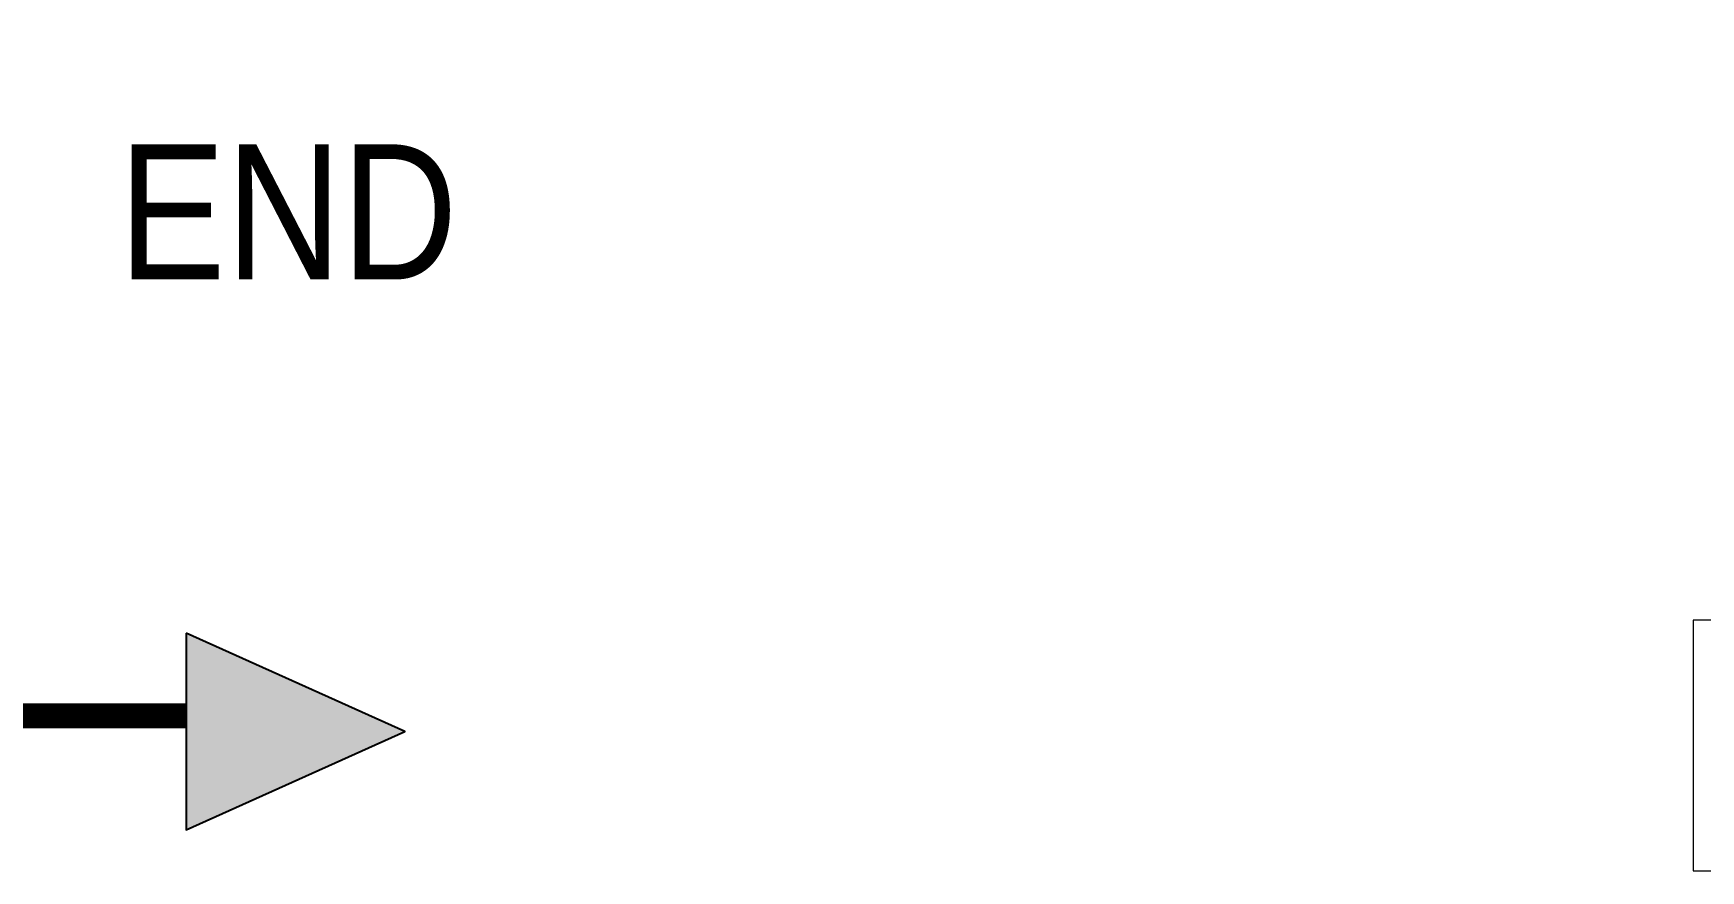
# Model space of a CAD drawing. Header units: millimetres. Extents: x -9358 to 257996, y -67499 to 9117.
# Drawn here: x 20825 to 24150, y -38099 to -36428 of the extents above; entities that cross this region are included whole.
import ezdxf
from ezdxf import colors
from ezdxf.entities.mleader import LeaderData, LeaderLine
from ezdxf.math import Vec2, Vec3

# ---------------------------------------------------------------- set-up
doc = ezdxf.new("R2010")
doc.units = ezdxf.units.MM
doc.header["$LTSCALE"] = 1000
doc.layers.add('A-ROM-NAM', color=8, linetype='Continuous', lineweight=9)
for name, color, linetype in [('DATANET', 4, 'Continuous'), ('F POINT AGN', 7, 'Continuous'), ('G1 LC 04 R', 3, 'Continuous'), ('Route - rack2', 7, 'Continuous')]:
    doc.layers.add(name, color=color, linetype=linetype)
doc.styles.add('Arial_5', font='arial.ttf', dxfattribs={"width": 0.85, "height": 200})
doc.styles.add('ELEC', font='romant.shx', dxfattribs={"width": 0.8, "oblique": 15, "height": 0.18})

# ---------------------------------------------------------------- blocks, each defined once
blk = doc.blocks.new('M_Room Tag_Small - M_Room Tag_Small-919701-01-Ground Floor Furniture Plan')
at = {"layer": 'A-ROM-NAM'}
for p, q in [((9, 2.5), (-9, 2.5)), ((-9, 2.5), (-9, -2.5)), ((9, -2.5), (9, 2.5)), ((-9, -2.5), (9, -2.5))]:
    blk.add_line(p, q, dxfattribs=at)
blk = doc.blocks.new('G')
at = {"layer": 'A-ROM-NAM', "xscale": 99.99999999999991, "yscale": 99.99999999999991, "zscale": 99.99999999999991}
blk.add_blockref('M_Room Tag_Small - M_Room Tag_Small-919701-01-Ground Floor Furniture Plan', (25035, -37700.6), dxfattribs=at)
blk = doc.blocks.new('ROUTE')
at = {"layer": 'F POINT AGN', "color": 1}
blk.add_lwpolyline([(33412.6, -38746.4), (33020.2, -38746.4), (33216.4, -39182.4), (33412.6, -38746.4)], dxfattribs=at)
blk = doc.blocks.new('RACK2 - ROUTE')
at = {"layer": 'F POINT AGN', "color": 1, "lineweight": 211, "const_width": 50}
blk.add_lwpolyline([(9515, -37790), (21130, -37790)], dxfattribs=at)
at = {"layer": 'F POINT AGN', "color": 1, "lineweight": 211, "rotation": 89.99999999999999}
blk.add_blockref('ROUTE', (-17616.4, -71037.2), dxfattribs=at)
blk = doc.blocks.new('RACK 2- ROUTE .')
at = {"layer": 'F POINT AGN', "color": 1}
blk.add_blockref('RACK2 - ROUTE', (0, 0), dxfattribs=at)

msp = doc.modelspace()

# ---------------------------------------------------------------- block references
msp.add_blockref('G', (0, -148.1))

# ---------------------------------------------------------------- next in the draw order: hatches: boundary and pattern name
at = {"layer": 'F POINT AGN'}
h = msp.add_hatch(color=1, dxfattribs=at)
h.dxf.hatch_style = 1
h.paths.add_polyline_path([(21130, -37624.6), (21130, -38017), (21566, -37820.8)])

# ---------------------------------------------------------------- next in the draw order: block references
at = {"layer": 'Route - rack2', "color": 1}
msp.add_blockref('RACK 2- ROUTE .', (0, 0), dxfattribs=at)

# ---------------------------------------------------------------- next in the draw order: texts
at = {"layer": 'G1 LC 04 R', "color": 1, "insert": (21333, -36784.2), "char_height": 269.63, "width": 2200, "attachment_point": 5, "style": 'Arial_5'}
msp.add_mtext('END', dxfattribs=at)

# ---------------------------------------------------------------- next in the draw order: leaders
at = {"layer": 'DATANET', "color": 3}
ml = msp.add_multileader_mtext('Standard', dxfattribs=at)
ml.set_content('{\\C4;CABLE TRUNK (300X100X150mm) FOR DATA & AV}', color=2, style='ELEC')
ml.set_leader_properties(color=4)
ml.build(insert=Vec2(0, 0))
ml.multileader.update_dxf_attribs({"text_left_attachment_type": 6, "text_right_attachment_type": 6, "dogleg_length": 1703.1, "arrow_head_size": 151.4})
ctx = ml.context
ctx.base_point, ctx.char_height, ctx.arrow_head_size, ctx.landing_gap_size, ctx.plane_origin = Vec3(9708.1, -36774.1), 227.107, 151.4, 22.7, Vec3(-2939.1, -73042.5)
ctx.left_attachment, ctx.right_attachment = 6, 6
notes = []
notes.append((ctx, [(0, (1, 1, 0), (9530.6, -36774.1), (1, 0), 177.6, [(0, [(8512.9, -37285.1)], 0, [])])]))
ctx.mtext.insert, ctx.mtext.width, ctx.mtext.flow_direction = Vec3(9730.9, -36471.3), 213786.42, 5
for ctx, leaders in notes:
    for number, flags, end, landing, length, lines in leaders:
        leader = LeaderData()
        leader.index, (leader.has_last_leader_line, leader.has_dogleg_vector, leader.attachment_direction) = number, flags
        leader.last_leader_point, leader.dogleg_vector, leader.dogleg_length = Vec3(end), Vec3(landing), length
        for number, points, colour, breaks in lines:
            line = LeaderLine()
            line.index, line.vertices, line.color, line.breaks = number, Vec3.list(points), colors.encode_raw_color(colour), breaks
            leader.lines.append(line)
        ctx.leaders.append(leader)

doc.saveas('drawing.dxf')
